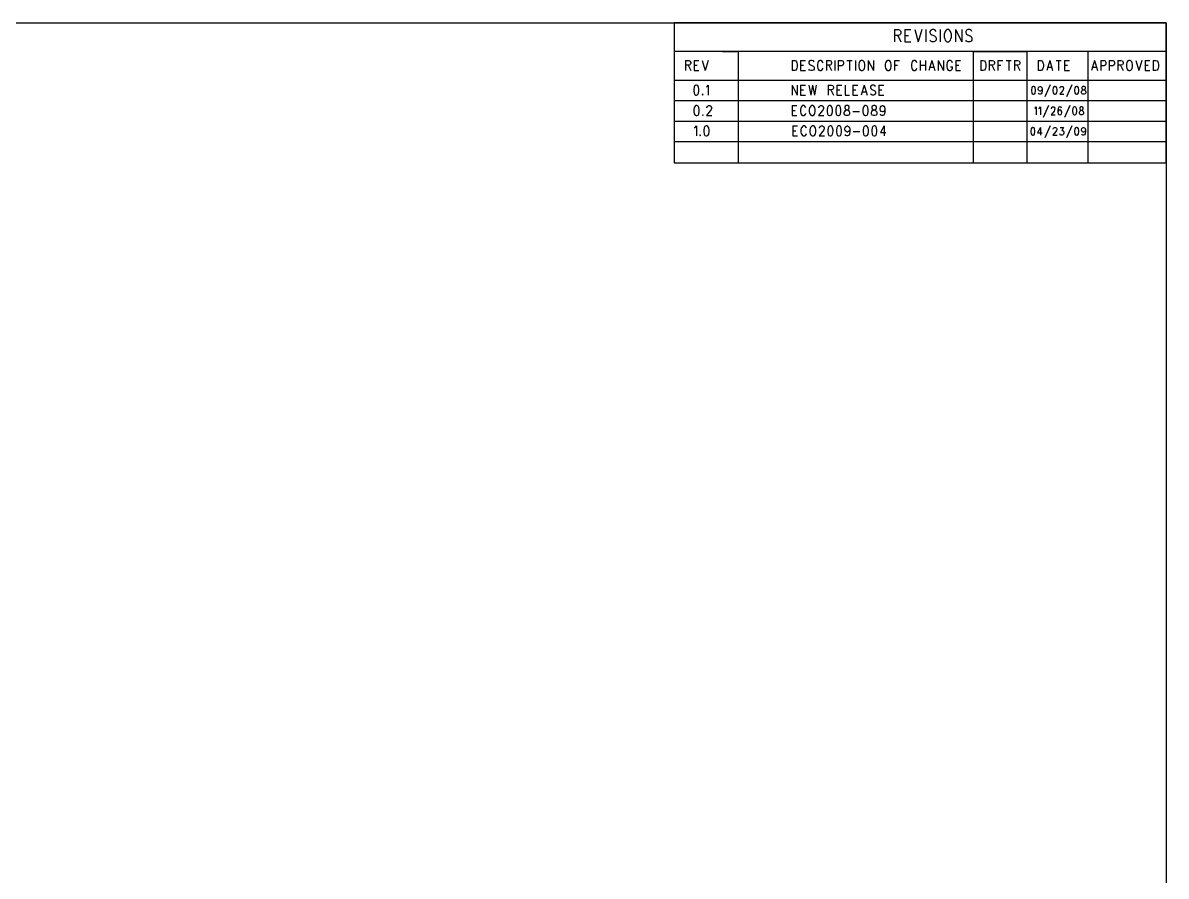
# Model space of a CAD drawing. Extents: x 12040 to 27945, y 10799 to 21199.
# Drawn here: x 20975 to 27945, y 15999 to 21199 of the extents above; entities that cross this region are included whole.
import ezdxf

# ---------------------------------------------------------------- set-up
doc = ezdxf.new("R2010")
doc.units = 0
doc.header["$MEASUREMENT"] = 0
doc.layers.add('ASSYDWGBOT_PHO', color=7, linetype='Continuous')

msp = doc.modelspace()

# ---------------------------------------------------------------- linework, layer by layer
at = {"layer": 'ASSYDWGBOT_PHO'}
for points in [[(12040, 21199.381), (27945, 21199.381)], [(27945, 21199.381), (24945, 21199.381)], [(24945, 21199.381), (24945, 20345.631)], [(27945, 21199.381), (27945, 10799.38)], [(27945, 20345.631), (27945, 21199.381)], [(26289.499, 21158.279), (26289.499, 21084.129)], [(26289.499, 21158.279), (26314.051, 21158.279)], [(26314.051, 21122.971), (26289.499, 21122.971)], [(26308.59, 21122.971), (26327.681, 21084.129)], [(26314.051, 21158.279), (26322.229, 21154.751)], [(26322.229, 21126.499), (26314.051, 21122.971)], [(26322.229, 21154.751), (26324.949, 21151.22)], [(26324.949, 21130.03), (26322.229, 21126.499)], [(26324.949, 21151.22), (26327.681, 21144.159)], [(26327.681, 21137.091), (26324.949, 21130.03)], [(26327.681, 21144.159), (26327.681, 21137.091)], [(26352.23, 21158.279), (26352.23, 21084.129)], [(26352.23, 21158.279), (26387.68, 21158.279)], [(26352.23, 21122.971), (26374.05, 21122.971)], [(26412.23, 21158.279), (26434.05, 21084.129)], [(26455.86, 21158.279), (26434.05, 21084.129)], [(26480.41, 21158.279), (26480.41, 21084.129)], [(26510.41, 21154.751), (26504.95, 21147.69)], [(26504.95, 21147.69), (26504.95, 21140.631)], [(26504.95, 21140.631), (26507.681, 21133.56)], [(26507.681, 21133.56), (26510.41, 21130.03)], [(26518.591, 21158.279), (26510.41, 21154.751)], [(26510.41, 21130.03), (26515.86, 21126.499)], [(26515.86, 21126.499), (26532.23, 21119.44)], [(26529.499, 21158.279), (26518.591, 21158.279)], [(26537.68, 21154.751), (26529.499, 21158.279)], [(26543.14, 21147.69), (26537.68, 21154.751)], [(26567.68, 21158.279), (26567.68, 21084.129)], [(26594.95, 21140.631), (26592.23, 21130.03)], [(26592.23, 21130.03), (26592.23, 21112.379)], [(26597.679, 21147.69), (26594.95, 21140.631)], [(26603.14, 21154.751), (26597.679, 21147.69)], [(26608.589, 21158.279), (26603.14, 21154.751)], [(26619.499, 21158.279), (26608.589, 21158.279)], [(26624.95, 21154.751), (26619.499, 21158.279)], [(26630.409, 21147.69), (26624.95, 21154.751)], [(26633.141, 21140.631), (26630.409, 21147.69)], [(26635.86, 21130.03), (26633.141, 21140.631)], [(26635.86, 21112.379), (26635.86, 21130.03)], [(26660.41, 21158.279), (26660.41, 21084.129)], [(26660.41, 21158.279), (26698.589, 21084.129)], [(26698.589, 21158.279), (26698.589, 21084.129)], [(26728.59, 21154.751), (26723.141, 21147.69)], [(26723.141, 21147.69), (26723.141, 21140.631)], [(26723.141, 21140.631), (26725.861, 21133.56)], [(26725.861, 21133.56), (26728.59, 21130.03)], [(26736.771, 21158.279), (26728.59, 21154.751)], [(26728.59, 21130.03), (26734.051, 21126.499)], [(26734.051, 21126.499), (26750.41, 21119.44)], [(26747.681, 21158.279), (26736.771, 21158.279)], [(26755.859, 21154.751), (26747.681, 21158.279)], [(26761.32, 21147.69), (26755.859, 21154.751)], [(26352.23, 21084.129), (26387.68, 21084.129)], [(26510.41, 21087.66), (26504.95, 21094.721)], [(26518.591, 21084.129), (26510.41, 21087.66)], [(26529.499, 21084.129), (26518.591, 21084.129)], [(26537.68, 21087.66), (26529.499, 21084.129)], [(26532.23, 21119.44), (26537.68, 21115.91)], [(26537.68, 21115.91), (26540.409, 21112.379)], [(26543.14, 21094.721), (26537.68, 21087.66)], [(26540.409, 21112.379), (26543.14, 21105.31)], [(26543.14, 21105.31), (26543.14, 21094.721)], [(26592.23, 21112.379), (26594.95, 21101.78)], [(26594.95, 21101.78), (26597.679, 21094.721)], [(26597.679, 21094.721), (26603.14, 21087.66)], [(26603.14, 21087.66), (26608.589, 21084.129)], [(26608.589, 21084.129), (26619.499, 21084.129)], [(26619.499, 21084.129), (26624.95, 21087.66)], [(26624.95, 21087.66), (26630.409, 21094.721)], [(26630.409, 21094.721), (26633.141, 21101.78)], [(26633.141, 21101.78), (26635.86, 21112.379)], [(26728.59, 21087.66), (26723.141, 21094.721)], [(26736.771, 21084.129), (26728.59, 21087.66)], [(26747.681, 21084.129), (26736.771, 21084.129)], [(26755.859, 21087.66), (26747.681, 21084.129)], [(26750.41, 21119.44), (26755.859, 21115.91)], [(26755.859, 21115.91), (26758.591, 21112.379)], [(26761.32, 21094.721), (26755.859, 21087.66)], [(26758.591, 21112.379), (26761.32, 21105.31)], [(26761.32, 21105.31), (26761.32, 21094.721)], [(27945, 21024.38), (24945, 21024.38)], [(24945, 21024.38), (24945, 20849.38)], [(25240.999, 21024.38), (25334.999, 21024.38)], [(25334.999, 21024.38), (25334.999, 20345.631)], [(25334.999, 21024.38), (25334.999, 20345.631)], [(26770, 20345.631), (26770, 21024.38)], [(26770, 21024.38), (27094.999, 21024.38)], [(27094.999, 21024.38), (27094.999, 20345.631)], [(27469.999, 20345.631), (27469.999, 21024.38)], [(27945, 20599.38), (27945, 21024.38)], [(25014.5, 20970.16), (25014.5, 20909.13)], [(25014.5, 20970.16), (25034.95, 20970.16)], [(25034.95, 20941.09), (25014.5, 20941.09)], [(25030.411, 20941.09), (25046.32, 20909.13)], [(25034.95, 20970.16), (25041.771, 20967.251)], [(25041.771, 20944), (25034.95, 20941.09)], [(25041.771, 20967.251), (25044.05, 20964.34)], [(25044.05, 20946.911), (25041.771, 20944)], [(25044.05, 20964.34), (25046.32, 20958.53)], [(25046.32, 20952.721), (25044.05, 20946.911)], [(25046.32, 20958.53), (25046.32, 20952.721)], [(25066.771, 20970.16), (25066.771, 20909.13)], [(25066.771, 20970.16), (25096.319, 20970.16)], [(25066.771, 20941.09), (25084.949, 20941.09)], [(25116.77, 20970.16), (25134.951, 20909.13)], [(25153.139, 20970.16), (25134.951, 20909.13)], [(25664.499, 20970.16), (25664.499, 20909.13)], [(25664.499, 20970.16), (25680.41, 20970.16)], [(25680.41, 20970.16), (25687.229, 20967.251)], [(25687.229, 20912.029), (25680.41, 20909.13)], [(25687.229, 20967.251), (25691.771, 20961.439)], [(25691.771, 20917.839), (25687.229, 20912.029)], [(25691.771, 20961.439), (25694.05, 20955.629)], [(25694.05, 20923.66), (25691.771, 20917.839)], [(25694.05, 20955.629), (25696.32, 20946.911)], [(25696.32, 20932.381), (25694.05, 20923.66)], [(25696.32, 20946.911), (25696.32, 20932.381)], [(25716.77, 20970.16), (25716.77, 20909.13)], [(25716.77, 20970.16), (25746.321, 20970.16)], [(25716.77, 20941.09), (25734.949, 20941.09)], [(25771.32, 20967.251), (25766.769, 20961.439)], [(25766.769, 20961.439), (25766.769, 20955.629)], [(25766.769, 20955.629), (25769.051, 20949.81)], [(25771.32, 20912.029), (25766.769, 20917.839)], [(25769.051, 20949.81), (25771.32, 20946.911)], [(25778.139, 20970.16), (25771.32, 20967.251)], [(25771.32, 20946.911), (25775.86, 20944)], [(25778.139, 20909.13), (25771.32, 20912.029)], [(25775.86, 20944), (25789.499, 20938.19)], [(25787.23, 20970.16), (25778.139, 20970.16)], [(25794.05, 20967.251), (25787.23, 20970.16)], [(25794.05, 20912.029), (25787.23, 20909.13)], [(25789.499, 20938.19), (25794.05, 20935.28)], [(25798.59, 20961.439), (25794.05, 20967.251)], [(25794.05, 20935.28), (25796.32, 20932.381)], [(25798.59, 20917.839), (25794.05, 20912.029)], [(25796.32, 20932.381), (25798.59, 20926.559)], [(25798.59, 20926.559), (25798.59, 20917.839)], [(25821.32, 20955.629), (25819.05, 20946.911)], [(25819.05, 20946.911), (25819.05, 20932.381)], [(25819.05, 20932.381), (25821.32, 20923.66)], [(25823.589, 20961.439), (25821.32, 20955.629)], [(25821.32, 20923.66), (25823.589, 20917.839)], [(25828.14, 20967.251), (25823.589, 20961.439)], [(25823.589, 20917.839), (25828.14, 20912.029)], [(25832.68, 20970.16), (25828.14, 20967.251)], [(25828.14, 20912.029), (25832.68, 20909.13)], [(25841.77, 20970.16), (25832.68, 20970.16)], [(25846.319, 20967.251), (25841.77, 20970.16)], [(25841.77, 20909.13), (25846.319, 20912.029)], [(25850.861, 20961.439), (25846.319, 20967.251)], [(25846.319, 20912.029), (25850.861, 20917.839)], [(25853.14, 20955.629), (25850.861, 20961.439)], [(25850.861, 20917.839), (25853.14, 20923.66)], [(25873.59, 20970.16), (25873.59, 20909.13)], [(25873.59, 20970.16), (25894.051, 20970.16)], [(25894.051, 20941.09), (25873.59, 20941.09)], [(25889.5, 20941.09), (25905.411, 20909.13)], [(25894.051, 20970.16), (25900.86, 20967.251)], [(25900.86, 20944), (25894.051, 20941.09)], [(25900.86, 20967.251), (25903.139, 20964.34)], [(25903.139, 20946.911), (25900.86, 20944)], [(25903.139, 20964.34), (25905.411, 20958.53)], [(25905.411, 20952.721), (25903.139, 20946.911)], [(25905.411, 20958.53), (25905.411, 20952.721)], [(25925.859, 20970.16), (25925.859, 20909.13)], [(25946.32, 20970.16), (25946.32, 20909.13)], [(25946.32, 20970.16), (25966.77, 20970.16)], [(25966.77, 20938.19), (25946.32, 20938.19)], [(25966.77, 20970.16), (25973.591, 20967.251)], [(25973.591, 20941.09), (25966.77, 20938.19)], [(25973.591, 20967.251), (25975.861, 20964.34)], [(25975.861, 20944), (25973.591, 20941.09)], [(25975.861, 20964.34), (25978.14, 20958.53)], [(25978.14, 20949.81), (25975.861, 20944)], [(25978.14, 20958.53), (25978.14, 20949.81)], [(25998.59, 20970.16), (26030.411, 20970.16)], [(26014.5, 20970.16), (26014.5, 20909.13)], [(26050.859, 20970.16), (26050.859, 20909.13)], [(26073.589, 20955.629), (26071.32, 20946.911)], [(26071.32, 20946.911), (26071.32, 20932.381)], [(26071.32, 20932.381), (26073.589, 20923.66)], [(26075.859, 20961.439), (26073.589, 20955.629)], [(26073.589, 20923.66), (26075.859, 20917.839)], [(26080.41, 20967.251), (26075.859, 20961.439)], [(26075.859, 20917.839), (26080.41, 20912.029)], [(26084.949, 20970.16), (26080.41, 20967.251)], [(26080.41, 20912.029), (26084.949, 20909.13)], [(26094.049, 20970.16), (26084.949, 20970.16)], [(26098.591, 20967.251), (26094.049, 20970.16)], [(26094.049, 20909.13), (26098.591, 20912.029)], [(26103.14, 20961.439), (26098.591, 20967.251)], [(26098.591, 20912.029), (26103.14, 20917.839)], [(26105.41, 20955.629), (26103.14, 20961.439)], [(26103.14, 20917.839), (26105.41, 20923.66)], [(26107.679, 20946.911), (26105.41, 20955.629)], [(26105.41, 20923.66), (26107.679, 20932.381)], [(26107.679, 20932.381), (26107.679, 20946.911)], [(26128.139, 20970.16), (26128.139, 20909.13)], [(26128.139, 20970.16), (26159.95, 20909.13)], [(26159.95, 20970.16), (26159.95, 20909.13)], [(26234.949, 20955.629), (26232.679, 20946.911)], [(26232.679, 20946.911), (26232.679, 20932.381)], [(26232.679, 20932.381), (26234.949, 20923.66)], [(26237.23, 20961.439), (26234.949, 20955.629)], [(26234.949, 20923.66), (26237.23, 20917.839)], [(26241.77, 20967.251), (26237.23, 20961.439)], [(26237.23, 20917.839), (26241.77, 20912.029)], [(26246.321, 20970.16), (26241.77, 20967.251)], [(26241.77, 20912.029), (26246.321, 20909.13)], [(26255.409, 20970.16), (26246.321, 20970.16)], [(26259.951, 20967.251), (26255.409, 20970.16)], [(26255.409, 20909.13), (26259.951, 20912.029)], [(26264.5, 20961.439), (26259.951, 20967.251)], [(26259.951, 20912.029), (26264.5, 20917.839)], [(26266.769, 20955.629), (26264.5, 20961.439)], [(26264.5, 20917.839), (26266.769, 20923.66)], [(26269.051, 20946.911), (26266.769, 20955.629)], [(26266.769, 20923.66), (26269.051, 20932.381)], [(26269.051, 20932.381), (26269.051, 20946.911)], [(26289.499, 20970.16), (26289.499, 20909.13)], [(26289.499, 20970.16), (26319.05, 20970.16)], [(26289.499, 20941.09), (26307.68, 20941.09)], [(26394.051, 20955.629), (26391.769, 20946.911)], [(26391.769, 20946.911), (26391.769, 20932.381)], [(26391.769, 20932.381), (26394.051, 20923.66)], [(26396.32, 20961.439), (26394.051, 20955.629)], [(26394.051, 20923.66), (26396.32, 20917.839)], [(26400.86, 20967.251), (26396.32, 20961.439)], [(26396.32, 20917.839), (26400.86, 20912.029)], [(26405.411, 20970.16), (26400.86, 20967.251)], [(26400.86, 20912.029), (26405.411, 20909.13)], [(26414.499, 20970.16), (26405.411, 20970.16)], [(26419.05, 20967.251), (26414.499, 20970.16)], [(26414.499, 20909.13), (26419.05, 20912.029)], [(26423.59, 20961.439), (26419.05, 20967.251)], [(26419.05, 20912.029), (26423.59, 20917.839)], [(26425.859, 20955.629), (26423.59, 20961.439)], [(26423.59, 20917.839), (26425.859, 20923.66)], [(26446.32, 20970.16), (26446.32, 20909.13)], [(26446.32, 20941.09), (26478.14, 20941.09)], [(26478.14, 20970.16), (26478.14, 20909.13)], [(26516.769, 20970.16), (26498.59, 20909.13)], [(26505.409, 20929.47), (26528.139, 20929.47)], [(26516.769, 20970.16), (26534.95, 20909.13)], [(26555.41, 20970.16), (26555.41, 20909.13)], [(26555.41, 20970.16), (26587.231, 20909.13)], [(26587.231, 20970.16), (26587.231, 20909.13)], [(26609.949, 20955.629), (26607.679, 20946.911)], [(26607.679, 20946.911), (26607.679, 20932.381)], [(26607.679, 20932.381), (26609.949, 20923.66)], [(26612.23, 20961.439), (26609.949, 20955.629)], [(26609.949, 20923.66), (26612.23, 20917.839)], [(26616.77, 20967.251), (26612.23, 20961.439)], [(26612.23, 20917.839), (26616.77, 20912.029)], [(26621.321, 20970.16), (26616.77, 20967.251)], [(26616.77, 20912.029), (26621.321, 20909.13)], [(26630.409, 20970.16), (26621.321, 20970.16)], [(26634.951, 20967.251), (26630.409, 20970.16)], [(26630.409, 20932.381), (26641.769, 20932.381)], [(26630.409, 20909.13), (26634.951, 20912.029)], [(26639.5, 20961.439), (26634.951, 20967.251)], [(26634.951, 20912.029), (26639.5, 20917.839)], [(26641.769, 20955.629), (26639.5, 20961.439)], [(26639.5, 20917.839), (26641.769, 20923.66)], [(26641.769, 20923.66), (26641.769, 20932.381)], [(26662.23, 20970.16), (26662.23, 20909.13)], [(26662.23, 20970.16), (26691.771, 20970.16)], [(26662.23, 20941.09), (26680.41, 20941.09)], [(26814.501, 20970.16), (26814.501, 20909.13)], [(26814.501, 20970.16), (26830.41, 20970.16)], [(26830.41, 20970.16), (26837.231, 20967.251)], [(26837.231, 20912.029), (26830.41, 20909.13)], [(26837.231, 20967.251), (26841.77, 20961.439)], [(26841.77, 20917.839), (26837.231, 20912.029)], [(26841.77, 20961.439), (26844.049, 20955.629)], [(26844.049, 20923.66), (26841.77, 20917.839)], [(26844.049, 20955.629), (26846.319, 20946.911)], [(26846.319, 20932.381), (26844.049, 20923.66)], [(26846.319, 20946.911), (26846.319, 20932.381)], [(26866.77, 20970.16), (26866.77, 20909.13)], [(26866.77, 20970.16), (26887.23, 20970.16)], [(26887.23, 20941.09), (26866.77, 20941.09)], [(26882.681, 20941.09), (26898.59, 20909.13)], [(26887.23, 20970.16), (26894.051, 20967.251)], [(26894.051, 20944), (26887.23, 20941.09)], [(26894.051, 20967.251), (26896.32, 20964.34)], [(26896.32, 20946.911), (26894.051, 20944)], [(26896.32, 20964.34), (26898.59, 20958.53)], [(26898.59, 20952.721), (26896.32, 20946.911)], [(26898.59, 20958.53), (26898.59, 20952.721)], [(26919.05, 20970.16), (26919.05, 20909.13)], [(26919.05, 20970.16), (26948.589, 20970.16)], [(26919.05, 20941.09), (26937.229, 20941.09)], [(26969.049, 20970.16), (27000.86, 20970.16)], [(26984.949, 20970.16), (26984.949, 20909.13)], [(27021.32, 20970.16), (27021.32, 20909.13)], [(27021.32, 20970.16), (27041.771, 20970.16)], [(27041.771, 20941.09), (27021.32, 20941.09)], [(27037.23, 20941.09), (27053.141, 20909.13)], [(27041.771, 20970.16), (27048.59, 20967.251)], [(27048.59, 20944), (27041.771, 20941.09)], [(27048.59, 20967.251), (27050.859, 20964.34)], [(27050.859, 20946.911), (27048.59, 20944)], [(27050.859, 20964.34), (27053.141, 20958.53)], [(27053.141, 20952.721), (27050.859, 20946.911)], [(27053.141, 20958.53), (27053.141, 20952.721)], [(27164.499, 20970.16), (27164.499, 20909.13)], [(27164.499, 20970.16), (27180.41, 20970.16)], [(27180.41, 20970.16), (27187.229, 20967.251)], [(27187.229, 20912.029), (27180.41, 20909.13)], [(27187.229, 20967.251), (27191.771, 20961.439)], [(27191.771, 20917.839), (27187.229, 20912.029)], [(27191.771, 20961.439), (27194.05, 20955.629)], [(27194.05, 20923.66), (27191.771, 20917.839)], [(27194.05, 20955.629), (27196.32, 20946.911)], [(27196.32, 20932.381), (27194.05, 20923.66)], [(27196.32, 20946.911), (27196.32, 20932.381)], [(27234.949, 20970.16), (27216.77, 20909.13)], [(27223.591, 20929.47), (27246.321, 20929.47)], [(27234.949, 20970.16), (27253.139, 20909.13)], [(27273.59, 20970.16), (27305.41, 20970.16)], [(27289.499, 20970.16), (27289.499, 20909.13)], [(27325.859, 20970.16), (27325.859, 20909.13)], [(27325.859, 20970.16), (27355.41, 20970.16)], [(27325.859, 20941.09), (27344.049, 20941.09)], [(27507.681, 20970.16), (27489.5, 20909.13)], [(27496.321, 20929.47), (27519.051, 20929.47)], [(27507.681, 20970.16), (27525.86, 20909.13)], [(27546.32, 20970.16), (27546.32, 20909.13)], [(27546.32, 20970.16), (27566.771, 20970.16)], [(27566.771, 20938.19), (27546.32, 20938.19)], [(27566.771, 20970.16), (27573.589, 20967.251)], [(27573.589, 20941.09), (27566.771, 20938.19)], [(27573.589, 20967.251), (27575.859, 20964.34)], [(27575.859, 20944), (27573.589, 20941.09)], [(27575.859, 20964.34), (27578.14, 20958.53)], [(27578.14, 20949.81), (27575.859, 20944)], [(27578.14, 20958.53), (27578.14, 20949.81)], [(27598.591, 20970.16), (27598.591, 20909.13)], [(27598.591, 20970.16), (27619.049, 20970.16)], [(27619.049, 20938.19), (27598.591, 20938.19)], [(27619.049, 20970.16), (27625.86, 20967.251)], [(27625.86, 20941.09), (27619.049, 20938.19)], [(27625.86, 20967.251), (27628.139, 20964.34)], [(27628.139, 20944), (27625.86, 20941.09)], [(27628.139, 20964.34), (27630.409, 20958.53)], [(27630.409, 20949.81), (27628.139, 20944)], [(27630.409, 20958.53), (27630.409, 20949.81)], [(27650.86, 20970.16), (27650.86, 20909.13)], [(27650.86, 20970.16), (27671.32, 20970.16)], [(27671.32, 20941.09), (27650.86, 20941.09)], [(27666.771, 20941.09), (27682.68, 20909.13)], [(27671.32, 20970.16), (27678.141, 20967.251)], [(27678.141, 20944), (27671.32, 20941.09)], [(27678.141, 20967.251), (27680.41, 20964.34)], [(27680.41, 20946.911), (27678.141, 20944)], [(27680.41, 20964.34), (27682.68, 20958.53)], [(27682.68, 20952.721), (27680.41, 20946.911)], [(27682.68, 20958.53), (27682.68, 20952.721)], [(27705.41, 20955.629), (27703.14, 20946.911)], [(27703.14, 20946.911), (27703.14, 20932.381)], [(27703.14, 20932.381), (27705.41, 20923.66)], [(27707.68, 20961.439), (27705.41, 20955.629)], [(27705.41, 20923.66), (27707.68, 20917.839)], [(27712.231, 20967.251), (27707.68, 20961.439)], [(27707.68, 20917.839), (27712.231, 20912.029)], [(27716.77, 20970.16), (27712.231, 20967.251)], [(27712.231, 20912.029), (27716.77, 20909.13)], [(27725.861, 20970.16), (27716.77, 20970.16)], [(27730.41, 20967.251), (27725.861, 20970.16)], [(27725.861, 20909.13), (27730.41, 20912.029)], [(27734.949, 20961.439), (27730.41, 20967.251)], [(27730.41, 20912.029), (27734.949, 20917.839)], [(27737.23, 20955.629), (27734.949, 20961.439)], [(27734.949, 20917.839), (27737.23, 20923.66)], [(27739.5, 20946.911), (27737.23, 20955.629)], [(27737.23, 20923.66), (27739.5, 20932.381)], [(27739.5, 20932.381), (27739.5, 20946.911)], [(27759.951, 20970.16), (27778.139, 20909.13)], [(27796.32, 20970.16), (27778.139, 20909.13)], [(27816.771, 20970.16), (27816.771, 20909.13)], [(27816.771, 20970.16), (27846.319, 20970.16)], [(27816.771, 20941.09), (27834.949, 20941.09)], [(27866.77, 20970.16), (27866.77, 20909.13)], [(27866.77, 20970.16), (27882.681, 20970.16)], [(27882.681, 20970.16), (27889.5, 20967.251)], [(27889.5, 20912.029), (27882.681, 20909.13)], [(27889.5, 20967.251), (27894.051, 20961.439)], [(27894.051, 20917.839), (27889.5, 20912.029)], [(27894.051, 20961.439), (27896.32, 20955.629)], [(27896.32, 20923.66), (27894.051, 20917.839)], [(27896.32, 20955.629), (27898.59, 20946.911)], [(27898.59, 20932.381), (27896.32, 20923.66)], [(27898.59, 20946.911), (27898.59, 20932.381)], [(24945, 20849.38), (27945, 20849.38)], [(25066.771, 20909.13), (25096.319, 20909.13)], [(25680.41, 20909.13), (25664.499, 20909.13)], [(25716.77, 20909.13), (25746.321, 20909.13)], [(25787.23, 20909.13), (25778.139, 20909.13)], [(25832.68, 20909.13), (25841.77, 20909.13)], [(26084.949, 20909.13), (26094.049, 20909.13)], [(26246.321, 20909.13), (26255.409, 20909.13)], [(26405.411, 20909.13), (26414.499, 20909.13)], [(26621.321, 20909.13), (26630.409, 20909.13)], [(26662.23, 20909.13), (26691.771, 20909.13)], [(26830.41, 20909.13), (26814.501, 20909.13)], [(27180.41, 20909.13), (27164.499, 20909.13)], [(27325.859, 20909.13), (27355.41, 20909.13)], [(27716.77, 20909.13), (27725.861, 20909.13)], [(27816.771, 20909.13), (27846.319, 20909.13)], [(27882.681, 20909.13), (27866.77, 20909.13)], [(27945, 20849.38), (27945, 20724.38)], [(25066.771, 20808.531), (25064.501, 20794.001)], [(25064.501, 20794.001), (25064.501, 20785.28)], [(25064.501, 20785.28), (25066.771, 20770.75)], [(25071.32, 20817.249), (25066.771, 20808.531)], [(25078.14, 20820.16), (25071.32, 20817.249)], [(25082.68, 20820.16), (25078.14, 20820.16)], [(25089.5, 20817.249), (25082.68, 20820.16)], [(25094.049, 20808.531), (25089.5, 20817.249)], [(25096.319, 20794.001), (25094.049, 20808.531)], [(25094.049, 20770.75), (25096.319, 20785.28)], [(25096.319, 20785.28), (25096.319, 20794.001)], [(25141.769, 20808.531), (25146.32, 20811.44)], [(25146.32, 20811.44), (25153.139, 20820.16)], [(25153.139, 20820.16), (25153.139, 20759.13)], [(25664.499, 20820.16), (25664.499, 20759.13)], [(25664.499, 20820.16), (25696.32, 20759.13)], [(25696.32, 20820.16), (25696.32, 20759.13)], [(25716.77, 20820.16), (25716.77, 20759.13)], [(25716.77, 20820.16), (25746.321, 20820.16)], [(25716.77, 20791.09), (25734.949, 20791.09)], [(25766.769, 20820.16), (25778.139, 20759.13)], [(25789.499, 20820.16), (25778.139, 20759.13)], [(25789.499, 20820.16), (25800.859, 20759.13)], [(25812.229, 20820.16), (25800.859, 20759.13)], [(25884.951, 20820.16), (25884.951, 20759.13)], [(25884.951, 20820.16), (25905.411, 20820.16)], [(25905.411, 20791.09), (25884.951, 20791.09)], [(25900.86, 20791.09), (25916.771, 20759.13)], [(25905.411, 20820.16), (25912.23, 20817.249)], [(25912.23, 20794.001), (25905.411, 20791.09)], [(25912.23, 20817.249), (25914.499, 20814.341)], [(25914.499, 20796.909), (25912.23, 20794.001)], [(25914.499, 20814.341), (25916.771, 20808.531)], [(25916.771, 20802.719), (25914.499, 20796.909)], [(25916.771, 20808.531), (25916.771, 20802.719)], [(25937.229, 20820.16), (25937.229, 20759.13)], [(25937.229, 20820.16), (25966.77, 20820.16)], [(25937.229, 20791.09), (25955.41, 20791.09)], [(25987.23, 20820.16), (25987.23, 20759.13)], [(26034.95, 20820.16), (26034.95, 20759.13)], [(26034.95, 20820.16), (26064.501, 20820.16)], [(26034.95, 20791.09), (26053.141, 20791.09)], [(26103.14, 20820.16), (26084.949, 20759.13)], [(26091.77, 20779.47), (26114.5, 20779.47)], [(26103.14, 20820.16), (26121.321, 20759.13)], [(26146.32, 20817.249), (26141.769, 20811.44)], [(26141.769, 20811.44), (26141.769, 20805.63)], [(26141.769, 20805.63), (26144.051, 20799.81)], [(26144.051, 20799.81), (26146.32, 20796.909)], [(26153.139, 20820.16), (26146.32, 20817.249)], [(26146.32, 20796.909), (26150.86, 20794.001)], [(26150.86, 20794.001), (26164.499, 20788.191)], [(26162.23, 20820.16), (26153.139, 20820.16)], [(26169.05, 20817.249), (26162.23, 20820.16)], [(26164.499, 20788.191), (26169.05, 20785.28)], [(26173.59, 20811.44), (26169.05, 20817.249)], [(26169.05, 20785.28), (26171.32, 20782.379)], [(26171.32, 20782.379), (26173.59, 20776.56)], [(26173.59, 20776.56), (26173.59, 20767.839)], [(26194.05, 20820.16), (26194.05, 20759.13)], [(26194.05, 20820.16), (26223.591, 20820.16)], [(26194.05, 20791.09), (26212.231, 20791.09)], [(27125.32, 20802.91), (27123.501, 20791.5)], [(27123.501, 20791.5), (27123.501, 20784.66)], [(27123.501, 20784.66), (27125.32, 20773.251)], [(27128.95, 20809.75), (27125.32, 20802.91)], [(27125.32, 20773.251), (27128.95, 20766.411)], [(27134.411, 20812.031), (27128.95, 20809.75)], [(27138.05, 20812.031), (27134.411, 20812.031)], [(27143.499, 20809.75), (27138.05, 20812.031)], [(27147.141, 20802.91), (27143.499, 20809.75)], [(27143.499, 20766.411), (27147.141, 20773.251)], [(27148.951, 20791.5), (27147.141, 20802.91)], [(27147.141, 20773.251), (27148.951, 20784.66)], [(27148.951, 20784.66), (27148.951, 20791.5)], [(27165.319, 20798.34), (27167.139, 20805.189)], [(27165.319, 20796.061), (27165.319, 20798.34)], [(27167.139, 20789.221), (27165.319, 20796.061)], [(27167.139, 20805.189), (27170.771, 20809.75)], [(27170.771, 20784.66), (27167.139, 20789.221)], [(27170.771, 20809.75), (27176.229, 20812.031)], [(27176.229, 20782.379), (27170.771, 20784.66)], [(27176.229, 20812.031), (27178.049, 20812.031)], [(27178.049, 20782.379), (27176.229, 20782.379)], [(27178.049, 20812.031), (27183.5, 20809.75)], [(27183.5, 20784.66), (27178.049, 20782.379)], [(27183.5, 20809.75), (27187.14, 20805.189)], [(27187.14, 20789.221), (27183.5, 20784.66)], [(27187.14, 20773.251), (27183.5, 20766.411)], [(27187.14, 20805.189), (27188.95, 20796.061)], [(27188.95, 20796.061), (27187.14, 20789.221)], [(27188.95, 20784.66), (27187.14, 20773.251)], [(27188.95, 20796.061), (27188.95, 20784.66)], [(27238.05, 20821.159), (27205.32, 20748.159)], [(27256.229, 20802.91), (27254.41, 20791.5)], [(27254.41, 20791.5), (27254.41, 20784.66)], [(27254.41, 20784.66), (27256.229, 20773.251)], [(27259.859, 20809.75), (27256.229, 20802.91)], [(27256.229, 20773.251), (27259.859, 20766.411)], [(27265.32, 20812.031), (27259.859, 20809.75)], [(27268.95, 20812.031), (27265.32, 20812.031)], [(27274.41, 20809.75), (27268.95, 20812.031)], [(27278.049, 20802.91), (27274.41, 20809.75)], [(27274.41, 20766.411), (27278.049, 20773.251)], [(27279.86, 20791.5), (27278.049, 20802.91)], [(27278.049, 20773.251), (27279.86, 20784.66)], [(27279.86, 20784.66), (27279.86, 20791.5)], [(27314.409, 20786.94), (27296.23, 20764.13)], [(27298.05, 20802.91), (27299.86, 20807.47)], [(27298.05, 20800.631), (27298.05, 20802.91)], [(27299.86, 20807.47), (27301.68, 20809.75)], [(27301.68, 20809.75), (27305.321, 20812.031)], [(27305.321, 20812.031), (27312.59, 20812.031)], [(27312.59, 20812.031), (27316.231, 20809.75)], [(27318.05, 20793.779), (27314.409, 20786.94)], [(27316.231, 20809.75), (27318.05, 20807.47)], [(27318.05, 20807.47), (27319.86, 20802.91)], [(27319.86, 20798.34), (27318.05, 20793.779)], [(27319.86, 20802.91), (27319.86, 20798.34)], [(27370.77, 20821.159), (27338.051, 20748.159)], [(27388.95, 20802.91), (27387.14, 20791.5)], [(27387.14, 20791.5), (27387.14, 20784.66)], [(27387.14, 20784.66), (27388.95, 20773.251)], [(27392.59, 20809.75), (27388.95, 20802.91)], [(27388.95, 20773.251), (27392.59, 20766.411)], [(27398.05, 20812.031), (27392.59, 20809.75)], [(27401.68, 20812.031), (27398.05, 20812.031)], [(27407.141, 20809.75), (27401.68, 20812.031)], [(27410.77, 20802.91), (27407.141, 20809.75)], [(27407.141, 20766.411), (27410.77, 20773.251)], [(27412.59, 20791.5), (27410.77, 20802.91)], [(27410.77, 20773.251), (27412.59, 20784.66)], [(27412.59, 20784.66), (27412.59, 20791.5)], [(27428.949, 20780.09), (27430.771, 20784.66)], [(27428.949, 20773.251), (27428.949, 20780.09)], [(27430.771, 20768.69), (27428.949, 20773.251)], [(27432.59, 20809.75), (27430.771, 20805.189)], [(27430.771, 20805.189), (27430.771, 20800.631)], [(27430.771, 20800.631), (27432.59, 20796.061)], [(27430.771, 20784.66), (27434.41, 20789.221)], [(27438.049, 20812.031), (27432.59, 20809.75)], [(27432.59, 20796.061), (27436.23, 20793.779)], [(27434.41, 20789.221), (27439.859, 20791.5)], [(27436.23, 20793.779), (27443.501, 20791.5)], [(27445.32, 20812.031), (27438.049, 20812.031)], [(27439.859, 20791.5), (27447.14, 20793.779)], [(27443.501, 20791.5), (27448.95, 20789.221)], [(27450.769, 20809.75), (27445.32, 20812.031)], [(27447.14, 20793.779), (27450.769, 20796.061)], [(27448.95, 20789.221), (27452.591, 20784.66)], [(27452.591, 20805.189), (27450.769, 20809.75)], [(27450.769, 20796.061), (27452.591, 20800.631)], [(27452.591, 20800.631), (27452.591, 20805.189)], [(27452.591, 20784.66), (27454.411, 20780.09)], [(27454.411, 20773.251), (27452.591, 20768.69)], [(27454.411, 20780.09), (27454.411, 20773.251)], [(27945, 20724.38), (24945, 20724.38)], [(24945, 20724.38), (24945, 20599.38)], [(25066.771, 20770.75), (25071.32, 20762.03)], [(25071.32, 20762.03), (25078.14, 20759.13)], [(25078.14, 20759.13), (25082.68, 20759.13)], [(25082.68, 20759.13), (25089.5, 20762.03)], [(25089.5, 20762.03), (25094.049, 20770.75)], [(25119.049, 20764.94), (25116.77, 20762.03)], [(25116.77, 20762.03), (25119.049, 20759.13)], [(25121.321, 20762.03), (25119.049, 20764.94)], [(25119.049, 20759.13), (25121.321, 20762.03)], [(25716.77, 20759.13), (25746.321, 20759.13)], [(25937.229, 20759.13), (25966.77, 20759.13)], [(25987.23, 20759.13), (26014.5, 20759.13)], [(26034.95, 20759.13), (26064.501, 20759.13)], [(26146.32, 20762.03), (26141.769, 20767.839)], [(26153.139, 20759.13), (26146.32, 20762.03)], [(26162.23, 20759.13), (26153.139, 20759.13)], [(26169.05, 20762.03), (26162.23, 20759.13)], [(26173.59, 20767.839), (26169.05, 20762.03)], [(26194.05, 20759.13), (26223.591, 20759.13)], [(27128.95, 20766.411), (27134.411, 20764.13)], [(27134.411, 20764.13), (27138.05, 20764.13)], [(27138.05, 20764.13), (27143.499, 20766.411)], [(27168.949, 20766.411), (27167.139, 20770.969)], [(27174.41, 20764.13), (27168.949, 20766.411)], [(27178.049, 20764.13), (27174.41, 20764.13)], [(27183.5, 20766.411), (27178.049, 20764.13)], [(27259.859, 20766.411), (27265.32, 20764.13)], [(27265.32, 20764.13), (27268.95, 20764.13)], [(27268.95, 20764.13), (27274.41, 20766.411)], [(27296.23, 20764.13), (27321.68, 20764.13)], [(27392.59, 20766.411), (27398.05, 20764.13)], [(27398.05, 20764.13), (27401.68, 20764.13)], [(27401.68, 20764.13), (27407.141, 20766.411)], [(27432.59, 20766.411), (27430.771, 20768.69)], [(27438.049, 20764.13), (27432.59, 20766.411)], [(27445.32, 20764.13), (27438.049, 20764.13)], [(27450.769, 20766.411), (27445.32, 20764.13)], [(27452.591, 20768.69), (27450.769, 20766.411)], [(25068.27, 20683.531), (25066, 20669.001)], [(25066, 20669.001), (25066, 20660.28)], [(25066, 20660.28), (25068.27, 20645.75)], [(25072.821, 20692.249), (25068.27, 20683.531)], [(25068.27, 20645.75), (25072.821, 20637.03)], [(25079.639, 20695.16), (25072.821, 20692.249)], [(25072.821, 20637.03), (25079.639, 20634.13)], [(25084.181, 20695.16), (25079.639, 20695.16)], [(25079.639, 20634.13), (25084.181, 20634.13)], [(25091, 20692.249), (25084.181, 20695.16)], [(25084.181, 20634.13), (25091, 20637.03)], [(25095.551, 20683.531), (25091, 20692.249)], [(25091, 20637.03), (25095.551, 20645.75)], [(25097.82, 20669.001), (25095.551, 20683.531)], [(25095.551, 20645.75), (25097.82, 20660.28)], [(25097.82, 20660.28), (25097.82, 20669.001)], [(25120.55, 20639.94), (25118.271, 20637.03)], [(25118.271, 20637.03), (25120.55, 20634.13)], [(25122.82, 20637.03), (25120.55, 20639.94)], [(25120.55, 20634.13), (25122.82, 20637.03)], [(25166, 20663.191), (25143.27, 20634.13)], [(25143.27, 20634.13), (25175.091, 20634.13)], [(25145.55, 20683.531), (25147.82, 20689.341)], [(25145.55, 20680.63), (25145.55, 20683.531)], [(25147.82, 20689.341), (25150.089, 20692.249)], [(25150.089, 20692.249), (25154.64, 20695.16)], [(25154.64, 20695.16), (25163.731, 20695.16)], [(25163.731, 20695.16), (25168.27, 20692.249)], [(25170.549, 20671.909), (25166, 20663.191)], [(25168.27, 20692.249), (25170.549, 20689.341)], [(25170.549, 20689.341), (25172.819, 20683.531)], [(25172.819, 20677.719), (25170.549, 20671.909)], [(25172.819, 20683.531), (25172.819, 20677.719)], [(25664.749, 20695.16), (25664.749, 20634.13)], [(25664.749, 20695.16), (25694.3, 20695.16)], [(25664.749, 20666.09), (25682.93, 20666.09)], [(25664.749, 20634.13), (25694.3, 20634.13)], [(25717.02, 20680.63), (25714.75, 20671.909)], [(25714.75, 20671.909), (25714.75, 20657.379)], [(25714.75, 20657.379), (25717.02, 20648.661)], [(25719.299, 20686.44), (25717.02, 20680.63)], [(25717.02, 20648.661), (25719.299, 20642.839)], [(25723.841, 20692.249), (25719.299, 20686.44)], [(25719.299, 20642.839), (25723.841, 20637.03)], [(25728.39, 20695.16), (25723.841, 20692.249)], [(25723.841, 20637.03), (25728.39, 20634.13)], [(25737.48, 20695.16), (25728.39, 20695.16)], [(25728.39, 20634.13), (25737.48, 20634.13)], [(25742.02, 20692.249), (25737.48, 20695.16)], [(25737.48, 20634.13), (25742.02, 20637.03)], [(25746.571, 20686.44), (25742.02, 20692.249)], [(25742.02, 20637.03), (25746.571, 20642.839)], [(25748.84, 20680.63), (25746.571, 20686.44)], [(25746.571, 20642.839), (25748.84, 20648.661)], [(25771.57, 20680.63), (25769.3, 20671.909)], [(25769.3, 20671.909), (25769.3, 20657.379)], [(25769.3, 20657.379), (25771.57, 20648.661)], [(25773.84, 20686.44), (25771.57, 20680.63)], [(25771.57, 20648.661), (25773.84, 20642.839)], [(25778.391, 20692.249), (25773.84, 20686.44)], [(25773.84, 20642.839), (25778.391, 20637.03)], [(25782.93, 20695.16), (25778.391, 20692.249)], [(25778.391, 20637.03), (25782.93, 20634.13)], [(25792.021, 20695.16), (25782.93, 20695.16)], [(25782.93, 20634.13), (25792.021, 20634.13)], [(25796.57, 20692.249), (25792.021, 20695.16)], [(25792.021, 20634.13), (25796.57, 20637.03)], [(25801.109, 20686.44), (25796.57, 20692.249)], [(25796.57, 20637.03), (25801.109, 20642.839)], [(25803.391, 20680.63), (25801.109, 20686.44)], [(25801.109, 20642.839), (25803.391, 20648.661)], [(25805.66, 20671.909), (25803.391, 20680.63)], [(25803.391, 20648.661), (25805.66, 20657.379)], [(25805.66, 20657.379), (25805.66, 20671.909)], [(25848.841, 20663.191), (25826.111, 20634.13)], [(25826.111, 20634.13), (25857.929, 20634.13)], [(25828.39, 20683.531), (25830.66, 20689.341)], [(25828.39, 20680.63), (25828.39, 20683.531)], [(25830.66, 20689.341), (25832.93, 20692.249)], [(25832.93, 20692.249), (25837.481, 20695.16)], [(25837.481, 20695.16), (25846.569, 20695.16)], [(25846.569, 20695.16), (25851.11, 20692.249)], [(25853.39, 20671.909), (25848.841, 20663.191)], [(25851.11, 20692.249), (25853.39, 20689.341)], [(25853.39, 20689.341), (25855.659, 20683.531)], [(25855.659, 20677.719), (25853.39, 20671.909)], [(25855.659, 20683.531), (25855.659, 20677.719)], [(25880.659, 20683.531), (25878.389, 20669.001)], [(25878.389, 20669.001), (25878.389, 20660.28)], [(25878.389, 20660.28), (25880.659, 20645.75)], [(25885.201, 20692.249), (25880.659, 20683.531)], [(25880.659, 20645.75), (25885.201, 20637.03)], [(25892.019, 20695.16), (25885.201, 20692.249)], [(25885.201, 20637.03), (25892.019, 20634.13)], [(25896.57, 20695.16), (25892.019, 20695.16)], [(25892.019, 20634.13), (25896.57, 20634.13)], [(25903.391, 20692.249), (25896.57, 20695.16)], [(25896.57, 20634.13), (25903.391, 20637.03)], [(25907.93, 20683.531), (25903.391, 20692.249)], [(25903.391, 20637.03), (25907.93, 20645.75)], [(25910.2, 20669.001), (25907.93, 20683.531)], [(25907.93, 20645.75), (25910.2, 20660.28)], [(25910.2, 20660.28), (25910.2, 20669.001)], [(25932.93, 20683.531), (25930.66, 20669.001)], [(25930.66, 20669.001), (25930.66, 20660.28)], [(25930.66, 20660.28), (25932.93, 20645.75)], [(25937.481, 20692.249), (25932.93, 20683.531)], [(25932.93, 20645.75), (25937.481, 20637.03)], [(25944.3, 20695.16), (25937.481, 20692.249)], [(25937.481, 20637.03), (25944.3, 20634.13)], [(25948.839, 20695.16), (25944.3, 20695.16)], [(25944.3, 20634.13), (25948.839, 20634.13)], [(25955.66, 20692.249), (25948.839, 20695.16)], [(25948.839, 20634.13), (25955.66, 20637.03)], [(25960.199, 20683.531), (25955.66, 20692.249)], [(25955.66, 20637.03), (25960.199, 20645.75)], [(25962.481, 20669.001), (25960.199, 20683.531)], [(25960.199, 20645.75), (25962.481, 20660.28)], [(25962.481, 20660.28), (25962.481, 20669.001)], [(25982.929, 20654.47), (25985.201, 20660.28)], [(25982.929, 20645.75), (25982.929, 20654.47)], [(25985.201, 20639.94), (25982.929, 20645.75)], [(25987.48, 20692.249), (25985.201, 20686.44)], [(25985.201, 20686.44), (25985.201, 20680.63)], [(25985.201, 20680.63), (25987.48, 20674.81)], [(25985.201, 20660.28), (25989.75, 20666.09)], [(25987.48, 20637.03), (25985.201, 20639.94)], [(25994.301, 20695.16), (25987.48, 20692.249)], [(25987.48, 20674.81), (25992.02, 20671.909)], [(25994.301, 20634.13), (25987.48, 20637.03)], [(25989.75, 20666.09), (25996.571, 20669.001)], [(25992.02, 20671.909), (26001.11, 20669.001)], [(26003.389, 20695.16), (25994.301, 20695.16)], [(26003.389, 20634.13), (25994.301, 20634.13)], [(25996.571, 20669.001), (26005.659, 20671.909)], [(26001.11, 20669.001), (26007.931, 20666.09)], [(26010.201, 20692.249), (26003.389, 20695.16)], [(26010.201, 20637.03), (26003.389, 20634.13)], [(26005.659, 20671.909), (26010.201, 20674.81)], [(26007.931, 20666.09), (26012.48, 20660.28)], [(26012.48, 20686.44), (26010.201, 20692.249)], [(26010.201, 20674.81), (26012.48, 20680.63)], [(26012.48, 20639.94), (26010.201, 20637.03)], [(26012.48, 20680.63), (26012.48, 20686.44)], [(26012.48, 20660.28), (26014.75, 20654.47)], [(26014.75, 20645.75), (26012.48, 20639.94)], [(26014.75, 20654.47), (26014.75, 20645.75)], [(26035.2, 20660.28), (26076.111, 20660.28)], [(26098.841, 20683.531), (26096.569, 20669.001)], [(26096.569, 20669.001), (26096.569, 20660.28)], [(26096.569, 20660.28), (26098.841, 20645.75)], [(26103.39, 20692.249), (26098.841, 20683.531)], [(26098.841, 20645.75), (26103.39, 20637.03)], [(26110.201, 20695.16), (26103.39, 20692.249)], [(26103.39, 20637.03), (26110.201, 20634.13)], [(26114.75, 20695.16), (26110.201, 20695.16)], [(26110.201, 20634.13), (26114.75, 20634.13)], [(26121.571, 20692.249), (26114.75, 20695.16)], [(26114.75, 20634.13), (26121.571, 20637.03)], [(26126.11, 20683.531), (26121.571, 20692.249)], [(26121.571, 20637.03), (26126.11, 20645.75)], [(26128.389, 20669.001), (26126.11, 20683.531)], [(26126.11, 20645.75), (26128.389, 20660.28)], [(26128.389, 20660.28), (26128.389, 20669.001)], [(26148.84, 20654.47), (26151.11, 20660.28)], [(26148.84, 20645.75), (26148.84, 20654.47)], [(26151.11, 20639.94), (26148.84, 20645.75)], [(26153.391, 20692.249), (26151.11, 20686.44)], [(26151.11, 20686.44), (26151.11, 20680.63)], [(26151.11, 20680.63), (26153.391, 20674.81)], [(26151.11, 20660.28), (26155.661, 20666.09)], [(26153.391, 20637.03), (26151.11, 20639.94)], [(26160.2, 20695.16), (26153.391, 20692.249)], [(26153.391, 20674.81), (26157.93, 20671.909)], [(26160.2, 20634.13), (26153.391, 20637.03)], [(26155.661, 20666.09), (26162.479, 20669.001)], [(26157.93, 20671.909), (26167.021, 20669.001)], [(26169.3, 20695.16), (26160.2, 20695.16)], [(26169.3, 20634.13), (26160.2, 20634.13)], [(26162.479, 20669.001), (26171.57, 20671.909)], [(26167.021, 20669.001), (26173.84, 20666.09)], [(26176.109, 20692.249), (26169.3, 20695.16)], [(26176.109, 20637.03), (26169.3, 20634.13)], [(26171.57, 20671.909), (26176.109, 20674.81)], [(26173.84, 20666.09), (26178.391, 20660.28)], [(26178.391, 20686.44), (26176.109, 20692.249)], [(26176.109, 20674.81), (26178.391, 20680.63)], [(26178.391, 20639.94), (26176.109, 20637.03)], [(26178.391, 20680.63), (26178.391, 20686.44)], [(26178.391, 20660.28), (26180.66, 20654.47)], [(26180.66, 20645.75), (26178.391, 20639.94)], [(26180.66, 20654.47), (26180.66, 20645.75)], [(26201.111, 20677.719), (26203.39, 20686.44)], [(26201.111, 20674.81), (26201.111, 20677.719)], [(26203.39, 20666.09), (26201.111, 20674.81)], [(26203.39, 20686.44), (26207.93, 20692.249)], [(26207.93, 20660.28), (26203.39, 20666.09)], [(26205.66, 20637.03), (26203.39, 20642.839)], [(26212.481, 20634.13), (26205.66, 20637.03)], [(26207.93, 20692.249), (26214.75, 20695.16)], [(26214.75, 20657.379), (26207.93, 20660.28)], [(26217.02, 20634.13), (26212.481, 20634.13)], [(26214.75, 20695.16), (26217.02, 20695.16)], [(26217.02, 20657.379), (26214.75, 20657.379)], [(26217.02, 20695.16), (26223.841, 20692.249)], [(26223.841, 20660.28), (26217.02, 20657.379)], [(26223.841, 20637.03), (26217.02, 20634.13)], [(26223.841, 20692.249), (26228.39, 20686.44)], [(26228.39, 20666.09), (26223.841, 20660.28)], [(26228.39, 20645.75), (26223.841, 20637.03)], [(26228.39, 20686.44), (26230.659, 20674.81)], [(26230.659, 20674.81), (26228.39, 20666.09)], [(26230.659, 20660.28), (26228.39, 20645.75)], [(26230.659, 20674.81), (26230.659, 20660.28)], [(27143.499, 20677.91), (27147.141, 20680.189)], [(27147.141, 20680.189), (27152.59, 20687.031)], [(27152.59, 20687.031), (27152.59, 20639.13)], [(27168.949, 20677.91), (27172.59, 20680.189)], [(27172.59, 20680.189), (27178.049, 20687.031)], [(27178.049, 20687.031), (27178.049, 20639.13)], [(27227.14, 20696.159), (27194.41, 20623.159)], [(27261.681, 20661.94), (27243.5, 20639.13)], [(27243.5, 20639.13), (27268.95, 20639.13)], [(27245.319, 20677.91), (27247.141, 20682.47)], [(27245.319, 20675.631), (27245.319, 20677.91)], [(27247.141, 20682.47), (27248.949, 20684.75)], [(27248.949, 20684.75), (27252.59, 20687.031)], [(27252.59, 20687.031), (27259.859, 20687.031)], [(27259.859, 20687.031), (27263.5, 20684.75)], [(27265.32, 20668.779), (27261.681, 20661.94)], [(27263.5, 20684.75), (27265.32, 20682.47)], [(27265.32, 20682.47), (27267.139, 20677.91)], [(27267.139, 20673.34), (27265.32, 20668.779)], [(27267.139, 20677.91), (27267.139, 20673.34)], [(27287.14, 20677.91), (27285.32, 20666.5)], [(27285.32, 20666.5), (27285.32, 20655.09)], [(27287.14, 20661.94), (27285.32, 20655.09)], [(27285.32, 20655.09), (27287.14, 20645.969)], [(27290.77, 20684.75), (27287.14, 20677.91)], [(27290.77, 20666.5), (27287.14, 20661.94)], [(27287.14, 20645.969), (27290.77, 20641.411)], [(27296.23, 20687.031), (27290.77, 20684.75)], [(27296.23, 20668.779), (27290.77, 20666.5)], [(27290.77, 20641.411), (27296.23, 20639.13)], [(27299.86, 20687.031), (27296.23, 20687.031)], [(27298.05, 20668.779), (27296.23, 20668.779)], [(27296.23, 20639.13), (27298.05, 20639.13)], [(27303.499, 20666.5), (27298.05, 20668.779)], [(27298.05, 20639.13), (27303.499, 20641.411)], [(27305.321, 20684.75), (27299.86, 20687.031)], [(27307.14, 20661.94), (27303.499, 20666.5)], [(27303.499, 20641.411), (27307.14, 20645.969)], [(27307.14, 20680.189), (27305.321, 20684.75)], [(27308.95, 20655.09), (27307.14, 20661.94)], [(27307.14, 20645.969), (27308.95, 20652.809)], [(27308.95, 20652.809), (27308.95, 20655.09)], [(27358.049, 20696.159), (27325.319, 20623.159)], [(27376.23, 20677.91), (27374.411, 20666.5)], [(27374.411, 20666.5), (27374.411, 20659.66)], [(27374.411, 20659.66), (27376.23, 20648.251)], [(27379.86, 20684.75), (27376.23, 20677.91)], [(27376.23, 20648.251), (27379.86, 20641.411)], [(27385.321, 20687.031), (27379.86, 20684.75)], [(27379.86, 20641.411), (27385.321, 20639.13)], [(27388.95, 20687.031), (27385.321, 20687.031)], [(27385.321, 20639.13), (27388.95, 20639.13)], [(27394.409, 20684.75), (27388.95, 20687.031)], [(27388.95, 20639.13), (27394.409, 20641.411)], [(27398.05, 20677.91), (27394.409, 20684.75)], [(27394.409, 20641.411), (27398.05, 20648.251)], [(27399.86, 20666.5), (27398.05, 20677.91)], [(27398.05, 20648.251), (27399.86, 20659.66)], [(27399.86, 20659.66), (27399.86, 20666.5)], [(27416.229, 20655.09), (27418.051, 20659.66)], [(27416.229, 20648.251), (27416.229, 20655.09)], [(27418.051, 20643.69), (27416.229, 20648.251)], [(27419.861, 20684.75), (27418.051, 20680.189)], [(27418.051, 20680.189), (27418.051, 20675.631)], [(27418.051, 20675.631), (27419.861, 20671.061)], [(27418.051, 20659.66), (27421.68, 20664.221)], [(27419.861, 20641.411), (27418.051, 20643.69)], [(27425.32, 20687.031), (27419.861, 20684.75)], [(27419.861, 20671.061), (27423.5, 20668.779)], [(27425.32, 20639.13), (27419.861, 20641.411)], [(27421.68, 20664.221), (27427.139, 20666.5)], [(27423.5, 20668.779), (27430.771, 20666.5)], [(27432.59, 20687.031), (27425.32, 20687.031)], [(27432.59, 20639.13), (27425.32, 20639.13)], [(27427.139, 20666.5), (27434.41, 20668.779)], [(27430.771, 20666.5), (27436.23, 20664.221)], [(27438.049, 20684.75), (27432.59, 20687.031)], [(27438.049, 20641.411), (27432.59, 20639.13)], [(27434.41, 20668.779), (27438.049, 20671.061)], [(27436.23, 20664.221), (27439.859, 20659.66)], [(27439.859, 20680.189), (27438.049, 20684.75)], [(27438.049, 20671.061), (27439.859, 20675.631)], [(27439.859, 20643.69), (27438.049, 20641.411)], [(27439.859, 20675.631), (27439.859, 20680.189)], [(27439.859, 20659.66), (27441.681, 20655.09)], [(27441.681, 20648.251), (27439.859, 20643.69)], [(27441.681, 20655.09), (27441.681, 20648.251)], [(24945, 20599.38), (27941, 20599.38)], [(25069.75, 20559.78), (25074.301, 20562.691)], [(25074.301, 20562.691), (25081.11, 20571.409)], [(25081.11, 20571.409), (25081.11, 20510.38)], [(25133.39, 20568.501), (25128.839, 20559.78)], [(25140.2, 20571.409), (25133.39, 20568.501)], [(25144.751, 20571.409), (25140.2, 20571.409)], [(25151.569, 20568.501), (25144.751, 20571.409)], [(25156.111, 20559.78), (25151.569, 20568.501)], [(25668.501, 20571.409), (25668.501, 20510.38)], [(25668.501, 20571.409), (25698.05, 20571.409)], [(25723.049, 20562.691), (25720.77, 20556.881)], [(25727.591, 20568.501), (25723.049, 20562.691)], [(25732.14, 20571.409), (25727.591, 20568.501)], [(25741.23, 20571.409), (25732.14, 20571.409)], [(25745.77, 20568.501), (25741.23, 20571.409)], [(25750.32, 20562.691), (25745.77, 20568.501)], [(25752.59, 20556.881), (25750.32, 20562.691)], [(25777.59, 20562.691), (25775.32, 20556.881)], [(25782.141, 20568.501), (25777.59, 20562.691)], [(25786.68, 20571.409), (25782.141, 20568.501)], [(25795.771, 20571.409), (25786.68, 20571.409)], [(25800.32, 20568.501), (25795.771, 20571.409)], [(25804.859, 20562.691), (25800.32, 20568.501)], [(25807.14, 20556.881), (25804.859, 20562.691)], [(25832.14, 20559.78), (25834.41, 20565.59)], [(25834.41, 20565.59), (25836.679, 20568.501)], [(25836.679, 20568.501), (25841.23, 20571.409)], [(25841.23, 20571.409), (25850.321, 20571.409)], [(25850.321, 20571.409), (25854.86, 20568.501)], [(25854.86, 20568.501), (25857.14, 20565.59)], [(25857.14, 20565.59), (25859.409, 20559.78)], [(25888.95, 20568.501), (25884.411, 20559.78)], [(25895.769, 20571.409), (25888.95, 20568.501)], [(25900.32, 20571.409), (25895.769, 20571.409)], [(25907.141, 20568.501), (25900.32, 20571.409)], [(25911.68, 20559.78), (25907.141, 20568.501)], [(25941.231, 20568.501), (25936.68, 20559.78)], [(25948.05, 20571.409), (25941.231, 20568.501)], [(25952.591, 20571.409), (25948.05, 20571.409)], [(25959.41, 20568.501), (25952.591, 20571.409)], [(25963.949, 20559.78), (25959.41, 20568.501)], [(25986.679, 20553.97), (25988.951, 20562.691)], [(25988.951, 20562.691), (25993.5, 20568.501)], [(25993.5, 20568.501), (26000.32, 20571.409)], [(26000.32, 20571.409), (26002.59, 20571.409)], [(26002.59, 20571.409), (26009.411, 20568.501)], [(26009.411, 20568.501), (26013.95, 20562.691)], [(26013.95, 20562.691), (26016.23, 20551.06)], [(26104.86, 20568.501), (26100.321, 20559.78)], [(26111.679, 20571.409), (26104.86, 20568.501)], [(26116.23, 20571.409), (26111.679, 20571.409)], [(26123.051, 20568.501), (26116.23, 20571.409)], [(26127.59, 20559.78), (26123.051, 20568.501)], [(26157.141, 20568.501), (26152.59, 20559.78)], [(26163.95, 20571.409), (26157.141, 20568.501)], [(26168.501, 20571.409), (26163.95, 20571.409)], [(26175.32, 20568.501), (26168.501, 20571.409)], [(26179.859, 20559.78), (26175.32, 20568.501)], [(26225.321, 20571.409), (26202.591, 20530.72)], [(26225.321, 20571.409), (26225.321, 20510.38)], [(27237.93, 20571.159), (27205.2, 20498.159)], [(27370.661, 20571.159), (27337.931, 20498.159)], [(25103.84, 20516.19), (25101.57, 20513.281)], [(25101.57, 20513.281), (25103.84, 20510.38)], [(25106.11, 20513.281), (25103.84, 20516.19)], [(25103.84, 20510.38), (25106.11, 20513.281)], [(25128.839, 20559.78), (25126.57, 20545.25)], [(25126.57, 20545.25), (25126.57, 20536.53)], [(25126.57, 20536.53), (25128.839, 20521.999)], [(25128.839, 20521.999), (25133.39, 20513.281)], [(25133.39, 20513.281), (25140.2, 20510.38)], [(25140.2, 20510.38), (25144.751, 20510.38)], [(25144.751, 20510.38), (25151.569, 20513.281)], [(25151.569, 20513.281), (25156.111, 20521.999)], [(25158.39, 20545.25), (25156.111, 20559.78)], [(25156.111, 20521.999), (25158.39, 20536.53)], [(25158.39, 20536.53), (25158.39, 20545.25)], [(25668.501, 20542.339), (25686.68, 20542.339)], [(25668.501, 20510.38), (25698.05, 20510.38)], [(25720.77, 20556.881), (25718.5, 20548.161)], [(25718.5, 20548.161), (25718.5, 20533.63)], [(25718.5, 20533.63), (25720.77, 20524.91)], [(25720.77, 20524.91), (25723.049, 20519.091)], [(25723.049, 20519.091), (25727.591, 20513.281)], [(25727.591, 20513.281), (25732.14, 20510.38)], [(25732.14, 20510.38), (25741.23, 20510.38)], [(25741.23, 20510.38), (25745.77, 20513.281)], [(25745.77, 20513.281), (25750.32, 20519.091)], [(25750.32, 20519.091), (25752.59, 20524.91)], [(25775.32, 20556.881), (25773.05, 20548.161)], [(25773.05, 20548.161), (25773.05, 20533.63)], [(25773.05, 20533.63), (25775.32, 20524.91)], [(25775.32, 20524.91), (25777.59, 20519.091)], [(25777.59, 20519.091), (25782.141, 20513.281)], [(25782.141, 20513.281), (25786.68, 20510.38)], [(25786.68, 20510.38), (25795.771, 20510.38)], [(25795.771, 20510.38), (25800.32, 20513.281)], [(25800.32, 20513.281), (25804.859, 20519.091)], [(25804.859, 20519.091), (25807.14, 20524.91)], [(25809.41, 20548.161), (25807.14, 20556.881)], [(25807.14, 20524.91), (25809.41, 20533.63)], [(25809.41, 20533.63), (25809.41, 20548.161)], [(25852.591, 20539.44), (25829.861, 20510.38)], [(25829.861, 20510.38), (25861.679, 20510.38)], [(25832.14, 20556.881), (25832.14, 20559.78)], [(25857.14, 20548.161), (25852.591, 20539.44)], [(25859.409, 20553.97), (25857.14, 20548.161)], [(25859.409, 20559.78), (25859.409, 20553.97)], [(25884.411, 20559.78), (25882.139, 20545.25)], [(25882.139, 20545.25), (25882.139, 20536.53)], [(25882.139, 20536.53), (25884.411, 20521.999)], [(25884.411, 20521.999), (25888.95, 20513.281)], [(25888.95, 20513.281), (25895.769, 20510.38)], [(25895.769, 20510.38), (25900.32, 20510.38)], [(25900.32, 20510.38), (25907.141, 20513.281)], [(25907.141, 20513.281), (25911.68, 20521.999)], [(25913.95, 20545.25), (25911.68, 20559.78)], [(25911.68, 20521.999), (25913.95, 20536.53)], [(25913.95, 20536.53), (25913.95, 20545.25)], [(25936.68, 20559.78), (25934.41, 20545.25)], [(25934.41, 20545.25), (25934.41, 20536.53)], [(25934.41, 20536.53), (25936.68, 20521.999)], [(25936.68, 20521.999), (25941.231, 20513.281)], [(25941.231, 20513.281), (25948.05, 20510.38)], [(25948.05, 20510.38), (25952.591, 20510.38)], [(25952.591, 20510.38), (25959.41, 20513.281)], [(25959.41, 20513.281), (25963.949, 20521.999)], [(25966.23, 20545.25), (25963.949, 20559.78)], [(25963.949, 20521.999), (25966.23, 20536.53)], [(25966.23, 20536.53), (25966.23, 20545.25)], [(25986.679, 20551.06), (25986.679, 20553.97)], [(25988.951, 20542.339), (25986.679, 20551.06)], [(25993.5, 20536.53), (25988.951, 20542.339)], [(25991.23, 20513.281), (25988.951, 20519.091)], [(25998.051, 20510.38), (25991.23, 20513.281)], [(26000.32, 20533.63), (25993.5, 20536.53)], [(26002.59, 20510.38), (25998.051, 20510.38)], [(26002.59, 20533.63), (26000.32, 20533.63)], [(26009.411, 20536.53), (26002.59, 20533.63)], [(26009.411, 20513.281), (26002.59, 20510.38)], [(26013.95, 20542.339), (26009.411, 20536.53)], [(26013.95, 20521.999), (26009.411, 20513.281)], [(26016.23, 20551.06), (26013.95, 20542.339)], [(26016.23, 20536.53), (26013.95, 20521.999)], [(26016.23, 20551.06), (26016.23, 20536.53)], [(26036.68, 20536.53), (26077.591, 20536.53)], [(26100.321, 20559.78), (26098.049, 20545.25)], [(26098.049, 20545.25), (26098.049, 20536.53)], [(26098.049, 20536.53), (26100.321, 20521.999)], [(26100.321, 20521.999), (26104.86, 20513.281)], [(26104.86, 20513.281), (26111.679, 20510.38)], [(26111.679, 20510.38), (26116.23, 20510.38)], [(26116.23, 20510.38), (26123.051, 20513.281)], [(26123.051, 20513.281), (26127.59, 20521.999)], [(26129.86, 20545.25), (26127.59, 20559.78)], [(26127.59, 20521.999), (26129.86, 20536.53)], [(26129.86, 20536.53), (26129.86, 20545.25)], [(26152.59, 20559.78), (26150.32, 20545.25)], [(26150.32, 20545.25), (26150.32, 20536.53)], [(26150.32, 20536.53), (26152.59, 20521.999)], [(26152.59, 20521.999), (26157.141, 20513.281)], [(26157.141, 20513.281), (26163.95, 20510.38)], [(26163.95, 20510.38), (26168.501, 20510.38)], [(26168.501, 20510.38), (26175.32, 20513.281)], [(26175.32, 20513.281), (26179.859, 20521.999)], [(26182.14, 20545.25), (26179.859, 20559.78)], [(26179.859, 20521.999), (26182.14, 20536.53)], [(26182.14, 20536.53), (26182.14, 20545.25)], [(26202.591, 20530.72), (26236.679, 20530.72)], [(27121.571, 20552.91), (27119.749, 20541.5)], [(27119.749, 20541.5), (27119.749, 20534.66)], [(27119.749, 20534.66), (27121.571, 20523.251)], [(27125.2, 20559.75), (27121.571, 20552.91)], [(27121.571, 20523.251), (27125.2, 20516.411)], [(27130.659, 20562.031), (27125.2, 20559.75)], [(27125.2, 20516.411), (27130.659, 20514.13)], [(27134.3, 20562.031), (27130.659, 20562.031)], [(27130.659, 20514.13), (27134.3, 20514.13)], [(27139.75, 20559.75), (27134.3, 20562.031)], [(27134.3, 20514.13), (27139.75, 20516.411)], [(27143.391, 20552.91), (27139.75, 20559.75)], [(27139.75, 20516.411), (27143.391, 20523.251)], [(27145.201, 20541.5), (27143.391, 20552.91)], [(27143.391, 20523.251), (27145.201, 20534.66)], [(27145.201, 20534.66), (27145.201, 20541.5)], [(27179.75, 20562.031), (27161.57, 20530.09)], [(27161.57, 20530.09), (27188.841, 20530.09)], [(27179.75, 20562.031), (27179.75, 20514.13)], [(27272.48, 20536.94), (27254.299, 20514.13)], [(27254.299, 20514.13), (27279.751, 20514.13)], [(27256.109, 20552.91), (27257.931, 20557.47)], [(27256.109, 20550.631), (27256.109, 20552.91)], [(27257.931, 20557.47), (27259.75, 20559.75)], [(27259.75, 20559.75), (27263.39, 20562.031)], [(27263.39, 20562.031), (27270.66, 20562.031)], [(27270.66, 20562.031), (27274.3, 20559.75)], [(27276.11, 20543.779), (27272.48, 20536.94)], [(27274.3, 20559.75), (27276.11, 20557.47)], [(27276.11, 20557.47), (27277.929, 20552.91)], [(27277.929, 20548.34), (27276.11, 20543.779)], [(27277.929, 20552.91), (27277.929, 20548.34)], [(27297.93, 20518.69), (27296.11, 20523.251)], [(27299.749, 20516.411), (27297.93, 20518.69)], [(27299.749, 20562.031), (27319.75, 20562.031)], [(27305.201, 20514.13), (27299.749, 20516.411)], [(27310.659, 20514.13), (27305.201, 20514.13)], [(27319.75, 20562.031), (27308.84, 20543.779)], [(27308.84, 20543.779), (27314.301, 20543.779)], [(27316.111, 20516.411), (27310.659, 20514.13)], [(27314.301, 20543.779), (27317.93, 20541.5)], [(27319.75, 20520.969), (27316.111, 20516.411)], [(27317.93, 20541.5), (27319.75, 20539.221)], [(27319.75, 20539.221), (27321.569, 20532.379)], [(27321.569, 20527.809), (27319.75, 20520.969)], [(27321.569, 20532.379), (27321.569, 20527.809)], [(27388.84, 20552.91), (27387.02, 20541.5)], [(27387.02, 20541.5), (27387.02, 20534.66)], [(27387.02, 20534.66), (27388.84, 20523.251)], [(27392.481, 20559.75), (27388.84, 20552.91)], [(27388.84, 20523.251), (27392.481, 20516.411)], [(27397.93, 20562.031), (27392.481, 20559.75)], [(27392.481, 20516.411), (27397.93, 20514.13)], [(27401.569, 20562.031), (27397.93, 20562.031)], [(27397.93, 20514.13), (27401.569, 20514.13)], [(27407.021, 20559.75), (27401.569, 20562.031)], [(27401.569, 20514.13), (27407.021, 20516.411)], [(27410.66, 20552.91), (27407.021, 20559.75)], [(27407.021, 20516.411), (27410.66, 20523.251)], [(27412.479, 20541.5), (27410.66, 20552.91)], [(27410.66, 20523.251), (27412.479, 20534.66)], [(27412.479, 20534.66), (27412.479, 20541.5)], [(27428.841, 20548.34), (27430.66, 20555.189)], [(27428.841, 20546.061), (27428.841, 20548.34)], [(27430.66, 20539.221), (27428.841, 20546.061)], [(27430.66, 20555.189), (27434.299, 20559.75)], [(27434.299, 20534.66), (27430.66, 20539.221)], [(27432.48, 20516.411), (27430.66, 20520.969)], [(27437.929, 20514.13), (27432.48, 20516.411)], [(27434.299, 20559.75), (27439.751, 20562.031)], [(27439.751, 20532.379), (27434.299, 20534.66)], [(27441.57, 20514.13), (27437.929, 20514.13)], [(27439.751, 20562.031), (27441.57, 20562.031)], [(27441.57, 20532.379), (27439.751, 20532.379)], [(27441.57, 20562.031), (27447.02, 20559.75)], [(27447.02, 20534.66), (27441.57, 20532.379)], [(27447.02, 20516.411), (27441.57, 20514.13)], [(27447.02, 20559.75), (27450.661, 20555.189)], [(27450.661, 20539.221), (27447.02, 20534.66)], [(27450.661, 20523.251), (27447.02, 20516.411)], [(27450.661, 20555.189), (27452.48, 20546.061)], [(27452.48, 20546.061), (27450.661, 20539.221)], [(27452.48, 20534.66), (27450.661, 20523.251)], [(27452.48, 20546.061), (27452.48, 20534.66)], [(24945, 20475.63), (27945, 20475.63)], [(24945, 20345.631), (27945, 20345.631)], [(25334.999, 20345.631), (26770, 20345.631)], [(27094.999, 20345.631), (27469.999, 20345.631)]]:
    msp.add_lwpolyline(points, dxfattribs=at)

doc.saveas('drawing.dxf')
